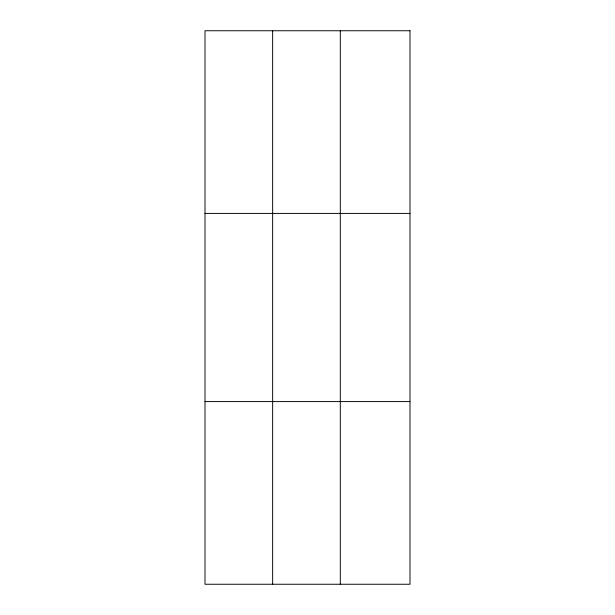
<?xml version="1.0" encoding="UTF-8"?>
<svg xmlns="http://www.w3.org/2000/svg" width="615" height="615" viewBox="0 0 615 615"><rect width="100%" height="100%" fill="white"/><g stroke="black" fill="none" stroke-linecap="round" stroke-linejoin="round"><path stroke-width="0.92" d="M272.645 584.25L272.645 30.75M340.303 584.25L340.303 30.75M204.995 213.405L410.005 213.405M204.995 401.595L410.005 401.595M410.005 30.75L410.005 584.25L204.995 584.25L204.995 30.75L410.005 30.75"/></g></svg>
